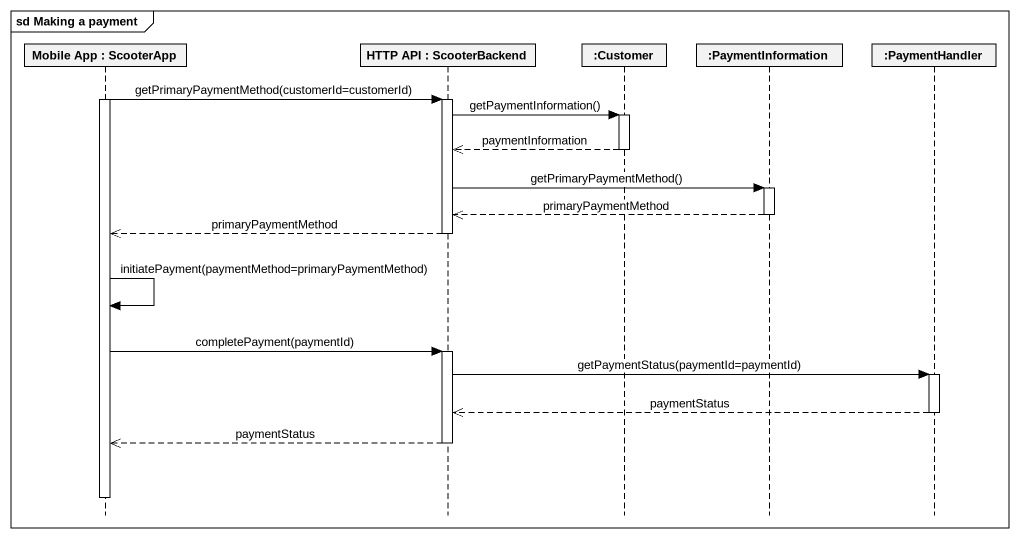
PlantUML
@startuml
mainframe sd Making a payment
hide footbox
participant "Mobile App : ScooterApp" as Mobile_App
participant "HTTP API : ScooterBackend" as HTTP_API
participant ":Customer" as Customer
participant ":PaymentInformation" as PaymentInformation
participant ":PaymentHandler" as PaymentHandler

activate Mobile_App
Mobile_App -> HTTP_API : getPrimaryPaymentMethod(customerId=customerId)
activate HTTP_API
HTTP_API -> Customer : getPaymentInformation()
activate Customer
Customer -->> HTTP_API : paymentInformation
deactivate Customer
HTTP_API -> PaymentInformation : getPrimaryPaymentMethod()
activate PaymentInformation
PaymentInformation -->> HTTP_API : primaryPaymentMethod
deactivate PaymentInformation
HTTP_API -->> Mobile_App : primaryPaymentMethod
deactivate HTTP_API
Mobile_App -> Mobile_App : initiatePayment(paymentMethod=primaryPaymentMethod)
Mobile_App -> HTTP_API : completePayment(paymentId)
activate HTTP_API
HTTP_API -> PaymentHandler : getPaymentStatus(paymentId=paymentId)
activate PaymentHandler
PaymentHandler -->> HTTP_API : paymentStatus
deactivate PaymentHandler
HTTP_API -->> Mobile_App : paymentStatus
deactivate HTTP_API
deactivate Mobile_App
@enduml
